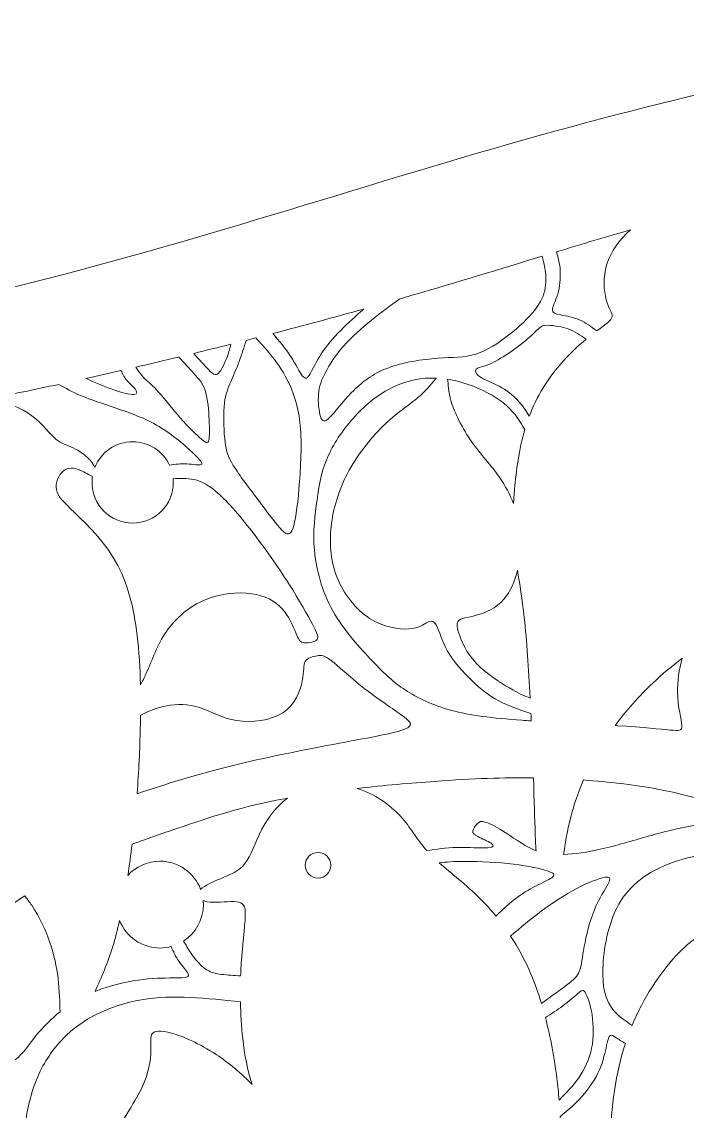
# Model space of a CAD drawing. Header units: millimetres. Extents: x -101 to 100, y -2 to 86.
# Drawn here: x -55.9 to -25.3, y 36.1 to 86.2 of the extents above; entities that cross this region are included whole.
import ezdxf

# ---------------------------------------------------------------- set-up
doc = ezdxf.new("R2010")
doc.units = ezdxf.units.MM
doc.header["$MEASUREMENT"] = 0
doc.layers.add('Layer 1', color=7, linetype='Continuous')

msp = doc.modelspace()

# ---------------------------------------------------------------- linework, layer by layer
at = {"layer": 'Layer 1', "lineweight": 9}
for points, knots in [([(-0.752, 86.205), (-3.659, 86.205), (-6.567, 86.205), (-11.62, 85.466), (-11.62, 85.466), (-16.674, 84.728), (-23.874, 83.251), (-31.419, 81.174), (-31.419, 81.174), (-38.965, 79.097), (-46.857, 76.421), (-54.61, 74.436), (-54.61, 74.436), (-62.364, 72.452), (-69.979, 71.159), (-76.671, 71.113), (-76.671, 71.113), (-83.363, 71.067), (-89.132, 72.267), (-93.101, 73.536), (-93.101, 73.536), (-97.07, 74.805), (-99.239, 76.144), (-101.408, 77.482), (-101.408, 77.482), (-101.408, 77.482), (-101.408, 12.824), (-101.408, 12.824), (-101.408, 12.824), (-101.408, 12.824), (-0.752, 12.824), (-0.752, 12.824), (-0.752, 12.824), (-0.752, 12.824), (99.904, 12.824), (99.904, 12.824), (99.904, 12.824), (99.904, 12.824), (99.904, 77.482), (99.904, 77.482), (99.904, 77.482), (97.735, 76.144), (95.566, 74.805), (91.597, 73.536), (91.597, 73.536), (87.628, 72.267), (81.859, 71.067), (75.167, 71.113), (75.167, 71.113), (68.475, 71.159), (60.86, 72.452), (53.106, 74.436), (53.106, 74.436), (45.353, 76.421), (37.461, 79.097), (29.915, 81.174), (29.915, 81.174), (22.37, 83.251), (15.17, 84.728), (10.116, 85.466), (10.116, 85.466), (5.063, 86.205), (2.155, 86.205), (-0.752, 86.205)], [0, 0, 0, 0, 0.058824, 0.058824, 0.058824, 0.058824, 0.117647, 0.117647, 0.117647, 0.117647, 0.176471, 0.176471, 0.176471, 0.176471, 0.235294, 0.235294, 0.235294, 0.235294, 0.294118, 0.294118, 0.294118, 0.294118, 0.352941, 0.352941, 0.352941, 0.352941, 0.411765, 0.411765, 0.411765, 0.411765, 0.470588, 0.470588, 0.470588, 0.470588, 0.529412, 0.529412, 0.529412, 0.529412, 0.588235, 0.588235, 0.588235, 0.588235, 0.647059, 0.647059, 0.647059, 0.647059, 0.705882, 0.705882, 0.705882, 0.705882, 0.764706, 0.764706, 0.764706, 0.764706, 0.823529, 0.823529, 0.823529, 0.823529, 0.882353, 0.882353, 0.882353, 0.882353, 1, 1, 1, 1]), ([(-27.929, 76.644), (-29.044, 76.323), (-30.176, 75.982), (-31.337, 75.629), (-31.337, 75.629), (-31.26, 75.362), (-31.183, 75.095), (-31.164, 74.757), (-31.164, 74.757), (-31.146, 74.419), (-31.186, 74.009), (-31.281, 73.681), (-31.281, 73.681), (-31.377, 73.352), (-31.527, 73.104), (-31.527, 72.96), (-31.527, 72.96), (-31.527, 72.815), (-31.377, 72.775), (-31.137, 72.729), (-31.137, 72.729), (-30.898, 72.683), (-30.569, 72.631), (-30.279, 72.507), (-30.279, 72.507), (-29.988, 72.384), (-29.736, 72.189), (-29.484, 71.994), (-29.484, 71.994), (-29.04, 72.329), (-28.809, 72.473), (-28.783, 72.646), (-28.783, 72.646), (-28.757, 72.819), (-28.936, 73.021), (-29.048, 73.431), (-29.048, 73.431), (-29.161, 73.84), (-29.207, 74.458), (-29.017, 75.063), (-29.017, 75.063), (-28.835, 75.643), (-28.436, 76.212), (-27.929, 76.644)], [0, 0, 0, 0, 0.083333, 0.083333, 0.083333, 0.083333, 0.166667, 0.166667, 0.166667, 0.166667, 0.25, 0.25, 0.25, 0.25, 0.333333, 0.333333, 0.333333, 0.333333, 0.416667, 0.416667, 0.416667, 0.416667, 0.5, 0.5, 0.5, 0.5, 0.583333, 0.583333, 0.583333, 0.583333, 0.666667, 0.666667, 0.666667, 0.666667, 0.75, 0.75, 0.75, 0.75, 0.833333, 0.833333, 0.833333, 0.833333, 1, 1, 1, 1]), ([(-31.992, 75.43), (-33.904, 74.847), (-35.899, 74.233), (-38.031, 73.617), (-38.031, 73.617), (-38.201, 73.567), (-38.373, 73.518), (-38.545, 73.469), (-38.545, 73.469), (-38.972, 73.16), (-39.4, 72.852), (-39.848, 72.491), (-39.848, 72.491), (-40.295, 72.129), (-40.763, 71.713), (-41.132, 71.292), (-41.132, 71.292), (-41.501, 70.871), (-41.772, 70.444), (-41.96, 70.09), (-41.96, 70.09), (-42.147, 69.735), (-42.251, 69.452), (-42.28, 69.091), (-42.28, 69.091), (-42.309, 68.731), (-42.263, 68.292), (-42.185, 68.056), (-42.185, 68.056), (-42.107, 67.82), (-41.997, 67.785), (-41.77, 68.01), (-41.77, 68.01), (-41.542, 68.235), (-41.195, 68.719), (-40.76, 69.166), (-40.76, 69.166), (-40.324, 69.613), (-39.799, 70.023), (-39.093, 70.291), (-39.093, 70.291), (-38.386, 70.56), (-37.497, 70.687), (-36.794, 70.739), (-36.794, 70.739), (-36.09, 70.79), (-35.571, 70.767), (-35.049, 70.929), (-35.049, 70.929), (-34.527, 71.09), (-34.002, 71.436), (-33.526, 71.811), (-33.526, 71.811), (-33.05, 72.186), (-32.623, 72.59), (-32.337, 72.954), (-32.337, 72.954), (-32.052, 73.317), (-31.907, 73.64), (-31.853, 73.969), (-31.853, 73.969), (-31.798, 74.298), (-31.832, 74.633), (-31.871, 74.877), (-31.871, 74.877), (-31.909, 75.121), (-31.95, 75.276), (-31.992, 75.43)], [0, 0, 0, 0, 0.055556, 0.055556, 0.055556, 0.055556, 0.111111, 0.111111, 0.111111, 0.111111, 0.166667, 0.166667, 0.166667, 0.166667, 0.222222, 0.222222, 0.222222, 0.222222, 0.277778, 0.277778, 0.277778, 0.277778, 0.333333, 0.333333, 0.333333, 0.333333, 0.388889, 0.388889, 0.388889, 0.388889, 0.444444, 0.444444, 0.444444, 0.444444, 0.5, 0.5, 0.5, 0.5, 0.555556, 0.555556, 0.555556, 0.555556, 0.611111, 0.611111, 0.611111, 0.611111, 0.666667, 0.666667, 0.666667, 0.666667, 0.722222, 0.722222, 0.722222, 0.722222, 0.777778, 0.777778, 0.777778, 0.777778, 0.833333, 0.833333, 0.833333, 0.833333, 0.888889, 0.888889, 0.888889, 0.888889, 1, 1, 1, 1]), ([(-40.194, 73.002), (-41.553, 72.624), (-42.955, 72.246), (-44.386, 71.875), (-44.386, 71.875), (-44.096, 71.539), (-43.805, 71.202), (-43.568, 70.837), (-43.568, 70.837), (-43.33, 70.473), (-43.145, 70.081), (-43.01, 69.916), (-43.01, 69.916), (-42.874, 69.752), (-42.788, 69.815), (-42.667, 70.023), (-42.667, 70.023), (-42.545, 70.231), (-42.39, 70.583), (-42.153, 70.943), (-42.153, 70.943), (-41.917, 71.304), (-41.599, 71.673), (-41.259, 72.017), (-41.259, 72.017), (-40.919, 72.362), (-40.557, 72.682), (-40.194, 73.002)], [0, 0, 0, 0, 0.125, 0.125, 0.125, 0.125, 0.25, 0.25, 0.25, 0.25, 0.375, 0.375, 0.375, 0.375, 0.5, 0.5, 0.5, 0.5, 0.625, 0.625, 0.625, 0.625, 0.75, 0.75, 0.75, 0.75, 1, 1, 1, 1]), ([(-29.967, 71.615), (-30.343, 71.305), (-30.779, 70.908), (-31.189, 70.428), (-31.189, 70.428), (-31.738, 69.784), (-32.242, 68.988), (-32.589, 68.084), (-32.589, 68.084), (-32.712, 68.284), (-32.835, 68.484), (-33.034, 68.712), (-33.034, 68.712), (-33.234, 68.939), (-33.511, 69.192), (-33.846, 69.386), (-33.846, 69.386), (-34.18, 69.579), (-34.573, 69.712), (-34.804, 69.853), (-34.804, 69.853), (-35.034, 69.994), (-35.103, 70.144), (-35.023, 70.234), (-35.023, 70.234), (-34.942, 70.323), (-34.711, 70.352), (-34.443, 70.459), (-34.443, 70.459), (-34.175, 70.565), (-33.869, 70.75), (-33.555, 70.961), (-33.555, 70.961), (-33.24, 71.171), (-32.917, 71.408), (-32.663, 71.63), (-32.663, 71.63), (-32.409, 71.852), (-32.225, 72.06), (-32.078, 72.163), (-32.078, 72.163), (-31.931, 72.267), (-31.821, 72.267), (-31.61, 72.25), (-31.61, 72.25), (-31.4, 72.233), (-31.088, 72.198), (-30.798, 72.089), (-30.798, 72.089), (-30.507, 71.98), (-30.237, 71.797), (-29.967, 71.615)], [0, 0, 0, 0, 0.071429, 0.071429, 0.071429, 0.071429, 0.142857, 0.142857, 0.142857, 0.142857, 0.214286, 0.214286, 0.214286, 0.214286, 0.285714, 0.285714, 0.285714, 0.285714, 0.357143, 0.357143, 0.357143, 0.357143, 0.428571, 0.428571, 0.428571, 0.428571, 0.5, 0.5, 0.5, 0.5, 0.571429, 0.571429, 0.571429, 0.571429, 0.642857, 0.642857, 0.642857, 0.642857, 0.714286, 0.714286, 0.714286, 0.714286, 0.785714, 0.785714, 0.785714, 0.785714, 0.857143, 0.857143, 0.857143, 0.857143, 1, 1, 1, 1]), ([(-45.166, 71.674), (-45.314, 71.636), (-45.462, 71.599), (-45.61, 71.561), (-45.61, 71.561), (-45.702, 71.248), (-45.794, 70.936), (-45.923, 70.595), (-45.923, 70.595), (-46.053, 70.254), (-46.22, 69.884), (-46.353, 69.567), (-46.353, 69.567), (-46.486, 69.25), (-46.584, 68.984), (-46.621, 68.506), (-46.621, 68.506), (-46.659, 68.027), (-46.636, 67.335), (-46.572, 66.856), (-46.572, 66.856), (-46.509, 66.377), (-46.405, 66.111), (-46.088, 65.636), (-46.088, 65.636), (-45.77, 65.16), (-45.239, 64.473), (-44.821, 63.919), (-44.821, 63.919), (-44.403, 63.366), (-44.097, 62.944), (-43.878, 62.763), (-43.878, 62.763), (-43.659, 62.581), (-43.526, 62.639), (-43.417, 63.04), (-43.417, 63.04), (-43.307, 63.44), (-43.22, 64.185), (-43.154, 65.067), (-43.154, 65.067), (-43.088, 65.95), (-43.041, 66.971), (-43.134, 67.793), (-43.134, 67.793), (-43.226, 68.615), (-43.457, 69.238), (-43.714, 69.74), (-43.714, 69.74), (-43.97, 70.242), (-44.253, 70.623), (-44.5, 70.925), (-44.5, 70.925), (-44.746, 71.227), (-44.956, 71.451), (-45.166, 71.674)], [0, 0, 0, 0, 0.066667, 0.066667, 0.066667, 0.066667, 0.133333, 0.133333, 0.133333, 0.133333, 0.2, 0.2, 0.2, 0.2, 0.266667, 0.266667, 0.266667, 0.266667, 0.333333, 0.333333, 0.333333, 0.333333, 0.4, 0.4, 0.4, 0.4, 0.466667, 0.466667, 0.466667, 0.466667, 0.533333, 0.533333, 0.533333, 0.533333, 0.6, 0.6, 0.6, 0.6, 0.666667, 0.666667, 0.666667, 0.666667, 0.733333, 0.733333, 0.733333, 0.733333, 0.8, 0.8, 0.8, 0.8, 0.866667, 0.866667, 0.866667, 0.866667, 1, 1, 1, 1]), ([(-48.017, 70.963), (-47.448, 71.101), (-46.881, 71.241), (-46.318, 71.382), (-46.318, 71.382), (-46.352, 71.216), (-46.387, 71.049), (-46.486, 70.79), (-46.486, 70.79), (-46.584, 70.531), (-46.745, 70.179), (-46.884, 70.049), (-46.884, 70.049), (-47.022, 69.919), (-47.138, 70.011), (-47.323, 70.201), (-47.323, 70.201), (-47.508, 70.39), (-47.762, 70.676), (-48.017, 70.963)], [0, 0, 0, 0, 0.166667, 0.166667, 0.166667, 0.166667, 0.333333, 0.333333, 0.333333, 0.333333, 0.5, 0.5, 0.5, 0.5, 0.666667, 0.666667, 0.666667, 0.666667, 1, 1, 1, 1]), ([(-50.685, 70.329), (-50.023, 70.482), (-49.363, 70.638), (-48.706, 70.796), (-48.706, 70.796), (-48.458, 70.525), (-48.21, 70.254), (-47.994, 70.017), (-47.994, 70.017), (-47.778, 69.781), (-47.593, 69.579), (-47.481, 69.218), (-47.481, 69.218), (-47.368, 68.858), (-47.328, 68.338), (-47.308, 67.909), (-47.308, 67.909), (-47.287, 67.479), (-47.287, 67.138), (-47.322, 66.974), (-47.322, 66.974), (-47.357, 66.81), (-47.426, 66.821), (-47.654, 67.014), (-47.654, 67.014), (-47.882, 67.208), (-48.268, 67.583), (-48.635, 67.998), (-48.635, 67.998), (-49.001, 68.413), (-49.347, 68.869), (-49.621, 69.172), (-49.621, 69.172), (-49.895, 69.475), (-50.097, 69.625), (-50.262, 69.792), (-50.262, 69.792), (-50.427, 69.96), (-50.556, 70.144), (-50.685, 70.329)], [0, 0, 0, 0, 0.090909, 0.090909, 0.090909, 0.090909, 0.181818, 0.181818, 0.181818, 0.181818, 0.272727, 0.272727, 0.272727, 0.272727, 0.363636, 0.363636, 0.363636, 0.363636, 0.454545, 0.454545, 0.454545, 0.454545, 0.545455, 0.545455, 0.545455, 0.545455, 0.636364, 0.636364, 0.636364, 0.636364, 0.727273, 0.727273, 0.727273, 0.727273, 0.818182, 0.818182, 0.818182, 0.818182, 1, 1, 1, 1]), ([(-51.363, 70.173), (-51.899, 70.051), (-52.435, 69.93), (-52.972, 69.812), (-52.972, 69.812), (-52.572, 69.632), (-52.171, 69.453), (-51.766, 69.311), (-51.766, 69.311), (-51.36, 69.169), (-50.951, 69.065), (-50.766, 69.077), (-50.766, 69.077), (-50.581, 69.088), (-50.622, 69.215), (-50.714, 69.331), (-50.714, 69.331), (-50.806, 69.446), (-50.951, 69.55), (-51.067, 69.688), (-51.067, 69.688), (-51.184, 69.827), (-51.273, 70), (-51.363, 70.173)], [0, 0, 0, 0, 0.142857, 0.142857, 0.142857, 0.142857, 0.285714, 0.285714, 0.285714, 0.285714, 0.428571, 0.428571, 0.428571, 0.428571, 0.571429, 0.571429, 0.571429, 0.571429, 0.714286, 0.714286, 0.714286, 0.714286, 1, 1, 1, 1]), ([(-36.867, 69.828), (-36.946, 69.831), (-37.025, 69.832), (-37.105, 69.83), (-37.105, 69.83), (-37.78, 69.815), (-38.466, 69.631), (-39.095, 69.288), (-39.095, 69.288), (-39.724, 68.944), (-40.295, 68.442), (-40.783, 67.871), (-40.783, 67.871), (-41.27, 67.3), (-41.674, 66.66), (-41.919, 66.057), (-41.919, 66.057), (-42.164, 65.454), (-42.251, 64.889), (-42.346, 64.225), (-42.346, 64.225), (-42.441, 63.562), (-42.545, 62.8), (-42.467, 61.921), (-42.467, 61.921), (-42.389, 61.041), (-42.13, 60.043), (-41.622, 59.134), (-41.622, 59.134), (-41.114, 58.225), (-40.358, 57.406), (-39.79, 56.812), (-39.79, 56.812), (-39.222, 56.218), (-38.841, 55.849), (-38.293, 55.491), (-38.293, 55.491), (-37.745, 55.133), (-37.03, 54.787), (-36.17, 54.554), (-36.17, 54.554), (-35.311, 54.32), (-34.307, 54.199), (-32.925, 54.101), (-32.925, 54.101), (-32.786, 54.091), (-32.642, 54.081), (-32.495, 54.072), (-32.495, 54.072), (-32.5, 54.184), (-32.505, 54.297), (-32.51, 54.408), (-32.51, 54.408), (-33.022, 54.581), (-33.535, 54.753), (-33.984, 54.989), (-33.984, 54.989), (-34.433, 55.225), (-34.82, 55.525), (-35.229, 55.921), (-35.229, 55.921), (-35.639, 56.316), (-36.072, 56.806), (-36.343, 57.282), (-36.343, 57.282), (-36.614, 57.758), (-36.724, 58.22), (-36.848, 58.45), (-36.848, 58.45), (-36.972, 58.681), (-37.11, 58.681), (-37.283, 58.595), (-37.283, 58.595), (-37.456, 58.508), (-37.664, 58.335), (-38.123, 58.3), (-38.123, 58.3), (-38.581, 58.266), (-39.291, 58.37), (-39.928, 58.782), (-39.928, 58.782), (-40.566, 59.195), (-41.131, 59.916), (-41.437, 60.697), (-41.437, 60.697), (-41.743, 61.479), (-41.789, 62.321), (-41.679, 63.152), (-41.679, 63.152), (-41.57, 63.983), (-41.304, 64.802), (-40.863, 65.598), (-40.863, 65.598), (-40.422, 66.394), (-39.804, 67.167), (-39.204, 67.73), (-39.204, 67.73), (-38.604, 68.292), (-38.022, 68.644), (-37.592, 69.033), (-37.592, 69.033), (-37.277, 69.319), (-37.044, 69.624), (-36.867, 69.828)], [0, 0, 0, 0, 0.037037, 0.037037, 0.037037, 0.037037, 0.074074, 0.074074, 0.074074, 0.074074, 0.111111, 0.111111, 0.111111, 0.111111, 0.148148, 0.148148, 0.148148, 0.148148, 0.185185, 0.185185, 0.185185, 0.185185, 0.222222, 0.222222, 0.222222, 0.222222, 0.259259, 0.259259, 0.259259, 0.259259, 0.296296, 0.296296, 0.296296, 0.296296, 0.333333, 0.333333, 0.333333, 0.333333, 0.37037, 0.37037, 0.37037, 0.37037, 0.407407, 0.407407, 0.407407, 0.407407, 0.444444, 0.444444, 0.444444, 0.444444, 0.481481, 0.481481, 0.481481, 0.481481, 0.518519, 0.518519, 0.518519, 0.518519, 0.555556, 0.555556, 0.555556, 0.555556, 0.592593, 0.592593, 0.592593, 0.592593, 0.62963, 0.62963, 0.62963, 0.62963, 0.666667, 0.666667, 0.666667, 0.666667, 0.703704, 0.703704, 0.703704, 0.703704, 0.740741, 0.740741, 0.740741, 0.740741, 0.777778, 0.777778, 0.777778, 0.777778, 0.814815, 0.814815, 0.814815, 0.814815, 0.851852, 0.851852, 0.851852, 0.851852, 0.888889, 0.888889, 0.888889, 0.888889, 0.925926, 0.925926, 0.925926, 0.925926, 1, 1, 1, 1]), ([(-36.342, 69.777), (-36.311, 69.553), (-36.327, 69.228), (-36.176, 68.739), (-36.176, 68.739), (-36.014, 68.217), (-35.662, 67.508), (-35.244, 66.911), (-35.244, 66.911), (-34.826, 66.313), (-34.341, 65.829), (-33.94, 65.24), (-33.94, 65.24), (-33.693, 64.878), (-33.478, 64.477), (-33.315, 64.065), (-33.315, 64.065), (-33.301, 64.275), (-33.284, 64.491), (-33.263, 64.72), (-33.263, 64.72), (-33.186, 65.553), (-33.064, 66.545), (-32.796, 67.467), (-32.796, 67.467), (-33.011, 67.832), (-33.227, 68.198), (-33.611, 68.542), (-33.611, 68.542), (-33.995, 68.886), (-34.549, 69.21), (-35.158, 69.449), (-35.158, 69.449), (-35.535, 69.597), (-35.933, 69.714), (-36.342, 69.777)], [0, 0, 0, 0, 0.1, 0.1, 0.1, 0.1, 0.2, 0.2, 0.2, 0.2, 0.3, 0.3, 0.3, 0.3, 0.4, 0.4, 0.4, 0.4, 0.5, 0.5, 0.5, 0.5, 0.6, 0.6, 0.6, 0.6, 0.7, 0.7, 0.7, 0.7, 0.8, 0.8, 0.8, 0.8, 1, 1, 1, 1]), ([(-52.563, 65.723), (-52.288, 66.414), (-51.614, 66.903), (-50.825, 66.903), (-50.825, 66.903), (-50.078, 66.903), (-49.434, 66.465), (-49.134, 65.832), (-49.134, 65.832), (-48.871, 65.866), (-48.607, 65.899), (-48.331, 65.884), (-48.331, 65.884), (-48.055, 65.869), (-47.766, 65.806), (-47.677, 65.849), (-47.677, 65.849), (-47.587, 65.892), (-47.697, 66.042), (-48.043, 66.374), (-48.043, 66.374), (-48.389, 66.706), (-48.972, 67.219), (-49.612, 67.6), (-49.612, 67.6), (-50.253, 67.981), (-50.951, 68.229), (-51.577, 68.442), (-51.577, 68.442), (-52.203, 68.656), (-52.757, 68.835), (-53.186, 69.012), (-53.186, 69.012), (-53.615, 69.189), (-53.92, 69.364), (-54.225, 69.539), (-54.225, 69.539), (-54.6, 69.459), (-54.975, 69.38), (-55.349, 69.301), (-55.349, 69.301), (-56.018, 69.162), (-56.685, 69.026), (-57.35, 68.894), (-57.35, 68.894), (-56.728, 68.768), (-56.131, 68.532), (-55.683, 68.247), (-55.683, 68.247), (-55.066, 67.855), (-54.731, 67.371), (-54.454, 67.105), (-54.454, 67.105), (-54.178, 66.84), (-53.958, 66.794), (-53.675, 66.672), (-53.675, 66.672), (-53.393, 66.551), (-53.047, 66.355), (-52.787, 66.049), (-52.787, 66.049), (-52.7, 65.948), (-52.623, 65.833), (-52.563, 65.723)], [0, 0, 0, 0, 0.058824, 0.058824, 0.058824, 0.058824, 0.117647, 0.117647, 0.117647, 0.117647, 0.176471, 0.176471, 0.176471, 0.176471, 0.235294, 0.235294, 0.235294, 0.235294, 0.294118, 0.294118, 0.294118, 0.294118, 0.352941, 0.352941, 0.352941, 0.352941, 0.411765, 0.411765, 0.411765, 0.411765, 0.470588, 0.470588, 0.470588, 0.470588, 0.529412, 0.529412, 0.529412, 0.529412, 0.588235, 0.588235, 0.588235, 0.588235, 0.647059, 0.647059, 0.647059, 0.647059, 0.705882, 0.705882, 0.705882, 0.705882, 0.764706, 0.764706, 0.764706, 0.764706, 0.823529, 0.823529, 0.823529, 0.823529, 0.882353, 0.882353, 0.882353, 0.882353, 1, 1, 1, 1]), ([(-50.468, 55.723), (-50.486, 56.514), (-50.532, 57.274), (-50.618, 57.99), (-50.618, 57.99), (-50.774, 59.282), (-51.062, 60.436), (-51.61, 61.4), (-51.61, 61.4), (-52.158, 62.363), (-52.966, 63.136), (-53.497, 63.644), (-53.497, 63.644), (-54.027, 64.151), (-54.281, 64.394), (-54.333, 64.7), (-54.333, 64.7), (-54.385, 65.005), (-54.235, 65.375), (-54.022, 65.553), (-54.022, 65.553), (-53.808, 65.732), (-53.531, 65.721), (-53.214, 65.582), (-53.214, 65.582), (-53.027, 65.501), (-52.827, 65.376), (-52.675, 65.302), (-52.675, 65.302), (-52.687, 65.214), (-52.694, 65.125), (-52.694, 65.034), (-52.694, 65.034), (-52.694, 64.002), (-51.857, 63.165), (-50.825, 63.165), (-50.825, 63.165), (-49.793, 63.165), (-48.956, 64.002), (-48.956, 65.034), (-48.956, 65.034), (-48.956, 65.09), (-48.958, 65.146), (-48.963, 65.201), (-48.963, 65.201), (-48.653, 65.22), (-48.342, 65.239), (-48.005, 65.162), (-48.005, 65.162), (-47.668, 65.085), (-47.305, 64.912), (-46.817, 64.462), (-46.817, 64.462), (-46.33, 64.012), (-45.718, 63.285), (-45.118, 62.489), (-45.118, 62.489), (-44.518, 61.693), (-43.93, 60.827), (-43.468, 60.089), (-43.468, 60.089), (-43.007, 59.35), (-42.672, 58.739), (-42.485, 58.367), (-42.485, 58.367), (-42.297, 57.995), (-42.257, 57.862), (-42.387, 57.772), (-42.387, 57.772), (-42.517, 57.683), (-42.816, 57.637), (-42.987, 57.672), (-42.987, 57.672), (-43.157, 57.706), (-43.197, 57.822), (-43.318, 58.116), (-43.318, 58.116), (-43.439, 58.41), (-43.641, 58.883), (-43.967, 59.238), (-43.967, 59.238), (-44.293, 59.593), (-44.743, 59.829), (-45.363, 59.916), (-45.363, 59.916), (-45.984, 60.002), (-46.774, 59.939), (-47.489, 59.639), (-47.489, 59.639), (-48.205, 59.339), (-48.845, 58.802), (-49.275, 58.182), (-49.275, 58.182), (-49.705, 57.562), (-49.924, 56.858), (-50.204, 56.25), (-50.204, 56.25), (-50.288, 56.065), (-50.379, 55.889), (-50.468, 55.723)], [0, 0, 0, 0, 0.038462, 0.038462, 0.038462, 0.038462, 0.076923, 0.076923, 0.076923, 0.076923, 0.115385, 0.115385, 0.115385, 0.115385, 0.153846, 0.153846, 0.153846, 0.153846, 0.192308, 0.192308, 0.192308, 0.192308, 0.230769, 0.230769, 0.230769, 0.230769, 0.269231, 0.269231, 0.269231, 0.269231, 0.307692, 0.307692, 0.307692, 0.307692, 0.346154, 0.346154, 0.346154, 0.346154, 0.384615, 0.384615, 0.384615, 0.384615, 0.423077, 0.423077, 0.423077, 0.423077, 0.461538, 0.461538, 0.461538, 0.461538, 0.5, 0.5, 0.5, 0.5, 0.538462, 0.538462, 0.538462, 0.538462, 0.576923, 0.576923, 0.576923, 0.576923, 0.615385, 0.615385, 0.615385, 0.615385, 0.653846, 0.653846, 0.653846, 0.653846, 0.692308, 0.692308, 0.692308, 0.692308, 0.730769, 0.730769, 0.730769, 0.730769, 0.769231, 0.769231, 0.769231, 0.769231, 0.807692, 0.807692, 0.807692, 0.807692, 0.846154, 0.846154, 0.846154, 0.846154, 0.884615, 0.884615, 0.884615, 0.884615, 0.923077, 0.923077, 0.923077, 0.923077, 1, 1, 1, 1]), ([(-33.128, 61.004), (-33.031, 60.38), (-32.916, 59.668), (-32.821, 58.818), (-32.821, 58.818), (-32.702, 57.754), (-32.614, 56.473), (-32.545, 55.115), (-32.545, 55.115), (-32.803, 55.219), (-33.062, 55.323), (-33.502, 55.583), (-33.502, 55.583), (-33.943, 55.843), (-34.566, 56.258), (-34.979, 56.671), (-34.979, 56.671), (-35.391, 57.083), (-35.593, 57.493), (-35.737, 57.847), (-35.737, 57.847), (-35.881, 58.202), (-35.968, 58.502), (-35.855, 58.655), (-35.855, 58.655), (-35.743, 58.808), (-35.431, 58.814), (-35.025, 58.923), (-35.025, 58.923), (-34.618, 59.033), (-34.116, 59.247), (-33.755, 59.662), (-33.755, 59.662), (-33.457, 60.006), (-33.255, 60.488), (-33.128, 61.004)], [0, 0, 0, 0, 0.1, 0.1, 0.1, 0.1, 0.2, 0.2, 0.2, 0.2, 0.3, 0.3, 0.3, 0.3, 0.4, 0.4, 0.4, 0.4, 0.5, 0.5, 0.5, 0.5, 0.6, 0.6, 0.6, 0.6, 0.7, 0.7, 0.7, 0.7, 0.8, 0.8, 0.8, 0.8, 1, 1, 1, 1]), ([(-50.621, 50.725), (-50.545, 51.741), (-50.496, 52.768), (-50.474, 53.762), (-50.474, 53.762), (-50.469, 53.954), (-50.466, 54.146), (-50.463, 54.336), (-50.463, 54.336), (-50.438, 54.348), (-50.412, 54.36), (-50.385, 54.372), (-50.385, 54.372), (-50.091, 54.511), (-49.719, 54.684), (-49.262, 54.767), (-49.262, 54.767), (-48.805, 54.851), (-48.263, 54.845), (-47.744, 54.68), (-47.744, 54.68), (-47.225, 54.516), (-46.728, 54.193), (-46.042, 54.083), (-46.042, 54.083), (-45.355, 53.974), (-44.478, 54.078), (-43.919, 54.447), (-43.919, 54.447), (-43.359, 54.816), (-43.117, 55.45), (-43.025, 55.906), (-43.025, 55.906), (-42.933, 56.362), (-42.99, 56.639), (-42.892, 56.806), (-42.892, 56.806), (-42.794, 56.974), (-42.54, 57.031), (-42.344, 57.06), (-42.344, 57.06), (-42.148, 57.089), (-42.009, 57.089), (-41.692, 56.847), (-41.692, 56.847), (-41.375, 56.604), (-40.879, 56.12), (-40.273, 55.641), (-40.273, 55.641), (-39.667, 55.162), (-38.952, 54.689), (-38.502, 54.366), (-38.502, 54.366), (-38.052, 54.043), (-37.867, 53.87), (-38.306, 53.691), (-38.306, 53.691), (-38.744, 53.512), (-39.806, 53.328), (-41.311, 53.045), (-41.311, 53.045), (-42.817, 52.762), (-44.767, 52.381), (-46.393, 51.978), (-46.393, 51.978), (-48.018, 51.575), (-49.32, 51.15), (-50.621, 50.725)], [0, 0, 0, 0, 0.055556, 0.055556, 0.055556, 0.055556, 0.111111, 0.111111, 0.111111, 0.111111, 0.166667, 0.166667, 0.166667, 0.166667, 0.222222, 0.222222, 0.222222, 0.222222, 0.277778, 0.277778, 0.277778, 0.277778, 0.333333, 0.333333, 0.333333, 0.333333, 0.388889, 0.388889, 0.388889, 0.388889, 0.444444, 0.444444, 0.444444, 0.444444, 0.5, 0.5, 0.5, 0.5, 0.555556, 0.555556, 0.555556, 0.555556, 0.611111, 0.611111, 0.611111, 0.611111, 0.666667, 0.666667, 0.666667, 0.666667, 0.722222, 0.722222, 0.722222, 0.722222, 0.777778, 0.777778, 0.777778, 0.777778, 0.833333, 0.833333, 0.833333, 0.833333, 0.888889, 0.888889, 0.888889, 0.888889, 1, 1, 1, 1]), ([(-28.643, 53.856), (-28.142, 54.532), (-27.555, 55.201), (-26.905, 55.812), (-26.905, 55.812), (-26.473, 56.218), (-26.014, 56.598), (-25.552, 56.957), (-25.552, 56.957), (-25.714, 56.443), (-25.776, 55.872), (-25.769, 55.39), (-25.769, 55.39), (-25.757, 54.66), (-25.584, 54.135), (-25.567, 53.873), (-25.567, 53.873), (-25.549, 53.61), (-25.688, 53.61), (-26.124, 53.651), (-26.124, 53.651), (-26.559, 53.691), (-27.292, 53.772), (-28.538, 53.85), (-28.538, 53.85), (-28.573, 53.852), (-28.608, 53.854), (-28.643, 53.856)], [0, 0, 0, 0, 0.125, 0.125, 0.125, 0.125, 0.25, 0.25, 0.25, 0.25, 0.375, 0.375, 0.375, 0.375, 0.5, 0.5, 0.5, 0.5, 0.625, 0.625, 0.625, 0.625, 0.75, 0.75, 0.75, 0.75, 1, 1, 1, 1]), ([(-40.495, 50.966), (-39.696, 50.719), (-39, 50.216), (-38.515, 49.689), (-38.515, 49.689), (-38.044, 49.177), (-37.772, 48.641), (-37.305, 48.107), (-37.305, 48.107), (-36.866, 48.173), (-36.428, 48.24), (-35.909, 48.251), (-35.909, 48.251), (-35.39, 48.261), (-34.79, 48.215), (-34.493, 48.235), (-34.493, 48.235), (-34.196, 48.255), (-34.202, 48.342), (-34.346, 48.443), (-34.346, 48.443), (-34.49, 48.544), (-34.773, 48.659), (-34.952, 48.751), (-34.952, 48.751), (-35.131, 48.844), (-35.206, 48.913), (-35.188, 49.017), (-35.188, 49.017), (-35.171, 49.12), (-35.061, 49.259), (-34.969, 49.348), (-34.969, 49.348), (-34.877, 49.438), (-34.802, 49.478), (-34.617, 49.423), (-34.617, 49.423), (-34.432, 49.369), (-34.138, 49.218), (-33.815, 49.017), (-33.815, 49.017), (-33.492, 48.815), (-33.14, 48.561), (-32.771, 48.347), (-32.771, 48.347), (-32.614, 48.257), (-32.454, 48.173), (-32.277, 48.105), (-32.277, 48.105), (-32.29, 48.293), (-32.301, 48.55), (-32.314, 48.904), (-32.314, 48.904), (-32.335, 49.519), (-32.362, 50.429), (-32.396, 51.45), (-32.396, 51.45), (-33.773, 51.47), (-35.153, 51.421), (-36.93, 51.292), (-36.93, 51.292), (-38.024, 51.213), (-39.267, 51.104), (-40.495, 50.966)], [0, 0, 0, 0, 0.058824, 0.058824, 0.058824, 0.058824, 0.117647, 0.117647, 0.117647, 0.117647, 0.176471, 0.176471, 0.176471, 0.176471, 0.235294, 0.235294, 0.235294, 0.235294, 0.294118, 0.294118, 0.294118, 0.294118, 0.352941, 0.352941, 0.352941, 0.352941, 0.411765, 0.411765, 0.411765, 0.411765, 0.470588, 0.470588, 0.470588, 0.470588, 0.529412, 0.529412, 0.529412, 0.529412, 0.588235, 0.588235, 0.588235, 0.588235, 0.647059, 0.647059, 0.647059, 0.647059, 0.705882, 0.705882, 0.705882, 0.705882, 0.764706, 0.764706, 0.764706, 0.764706, 0.823529, 0.823529, 0.823529, 0.823529, 0.882353, 0.882353, 0.882353, 0.882353, 1, 1, 1, 1]), ([(-31.012, 47.928), (-30.501, 47.95), (-29.904, 48.044), (-29.327, 48.171), (-29.327, 48.171), (-28.583, 48.336), (-27.873, 48.555), (-27.115, 48.768), (-27.115, 48.768), (-26.356, 48.982), (-25.548, 49.19), (-24.729, 49.311), (-24.729, 49.311), (-23.91, 49.432), (-23.079, 49.467), (-22.704, 49.53), (-22.704, 49.53), (-22.329, 49.593), (-22.41, 49.686), (-23.114, 49.948), (-23.114, 49.948), (-23.818, 50.211), (-25.145, 50.644), (-26.682, 50.935), (-26.682, 50.935), (-27.753, 51.138), (-28.926, 51.272), (-30.097, 51.354), (-30.097, 51.354), (-30.36, 50.743), (-30.54, 50.181), (-30.667, 49.703), (-30.667, 49.703), (-30.874, 48.919), (-30.938, 48.359), (-30.995, 48.021), (-30.995, 48.021), (-31.001, 47.988), (-31.007, 47.957), (-31.012, 47.928)], [0, 0, 0, 0, 0.090909, 0.090909, 0.090909, 0.090909, 0.181818, 0.181818, 0.181818, 0.181818, 0.272727, 0.272727, 0.272727, 0.272727, 0.363636, 0.363636, 0.363636, 0.363636, 0.454545, 0.454545, 0.454545, 0.454545, 0.545455, 0.545455, 0.545455, 0.545455, 0.636364, 0.636364, 0.636364, 0.636364, 0.727273, 0.727273, 0.727273, 0.727273, 0.818182, 0.818182, 0.818182, 0.818182, 1, 1, 1, 1]), ([(-43.709, 50.514), (-44.239, 50.129), (-44.617, 49.6), (-44.884, 49.095), (-44.884, 49.095), (-45.212, 48.472), (-45.374, 47.883), (-45.662, 47.514), (-45.662, 47.514), (-45.951, 47.145), (-46.366, 46.995), (-46.793, 46.816), (-46.793, 46.816), (-47.149, 46.667), (-47.513, 46.498), (-47.701, 46.328), (-47.701, 46.328), (-47.985, 47.084), (-48.714, 47.622), (-49.57, 47.622), (-49.57, 47.622), (-50.156, 47.622), (-50.683, 47.369), (-51.048, 46.967), (-51.048, 46.967), (-50.977, 47.423), (-50.91, 47.906), (-50.849, 48.403), (-50.849, 48.403), (-50.158, 48.657), (-49.465, 48.896), (-48.8, 49.123), (-48.8, 49.123), (-47.222, 49.663), (-45.803, 50.136), (-43.758, 50.505), (-43.758, 50.505), (-43.742, 50.508), (-43.725, 50.511), (-43.709, 50.514)], [0, 0, 0, 0, 0.090909, 0.090909, 0.090909, 0.090909, 0.181818, 0.181818, 0.181818, 0.181818, 0.272727, 0.272727, 0.272727, 0.272727, 0.363636, 0.363636, 0.363636, 0.363636, 0.454545, 0.454545, 0.454545, 0.454545, 0.545455, 0.545455, 0.545455, 0.545455, 0.636364, 0.636364, 0.636364, 0.636364, 0.727273, 0.727273, 0.727273, 0.727273, 0.818182, 0.818182, 0.818182, 0.818182, 1, 1, 1, 1]), ([(-20.924, 48.166), (-21.776, 47.913), (-22.419, 47.379), (-22.806, 46.862), (-22.806, 46.862), (-23.198, 46.337), (-23.325, 45.829), (-23.394, 45.466), (-23.394, 45.466), (-23.464, 45.103), (-23.475, 44.883), (-23.763, 44.705), (-23.763, 44.705), (-24.052, 44.526), (-24.617, 44.387), (-25.31, 43.793), (-25.31, 43.793), (-26.002, 43.199), (-26.821, 42.149), (-27.433, 40.989), (-27.433, 40.989), (-27.589, 40.693), (-27.731, 40.39), (-27.861, 40.077), (-27.861, 40.077), (-28.226, 40.32), (-28.59, 40.562), (-28.842, 40.943), (-28.842, 40.943), (-29.094, 41.324), (-29.232, 41.843), (-29.203, 42.697), (-29.203, 42.697), (-29.174, 43.551), (-28.978, 44.739), (-28.471, 45.639), (-28.471, 45.639), (-27.963, 46.539), (-27.144, 47.15), (-25.996, 47.56), (-25.996, 47.56), (-24.848, 47.97), (-23.371, 48.177), (-21.796, 48.183), (-21.796, 48.183), (-21.508, 48.184), (-21.216, 48.178), (-20.924, 48.166)], [0, 0, 0, 0, 0.076923, 0.076923, 0.076923, 0.076923, 0.153846, 0.153846, 0.153846, 0.153846, 0.230769, 0.230769, 0.230769, 0.230769, 0.307692, 0.307692, 0.307692, 0.307692, 0.384615, 0.384615, 0.384615, 0.384615, 0.461538, 0.461538, 0.461538, 0.461538, 0.538462, 0.538462, 0.538462, 0.538462, 0.615385, 0.615385, 0.615385, 0.615385, 0.692308, 0.692308, 0.692308, 0.692308, 0.769231, 0.769231, 0.769231, 0.769231, 0.846154, 0.846154, 0.846154, 0.846154, 1, 1, 1, 1]), ([(-42.302, 48.024), (-42.627, 48.024), (-42.89, 47.761), (-42.89, 47.436), (-42.89, 47.436), (-42.89, 47.111), (-42.627, 46.847), (-42.302, 46.847), (-42.302, 46.847), (-41.977, 46.847), (-41.713, 47.111), (-41.713, 47.436), (-41.713, 47.436), (-41.713, 47.761), (-41.977, 48.024), (-42.302, 48.024)], [0, 0, 0, 0, 0.2, 0.2, 0.2, 0.2, 0.4, 0.4, 0.4, 0.4, 0.6, 0.6, 0.6, 0.6, 1, 1, 1, 1]), ([(-34.122, 45.098), (-34.351, 45.379), (-34.586, 45.638), (-34.823, 45.876), (-34.823, 45.876), (-35.5, 46.558), (-36.189, 47.068), (-36.733, 47.545), (-36.733, 47.545), (-36.405, 47.58), (-36.076, 47.614), (-35.479, 47.612), (-35.479, 47.612), (-34.883, 47.609), (-34.017, 47.568), (-33.31, 47.485), (-33.31, 47.485), (-32.604, 47.401), (-32.056, 47.274), (-31.753, 47.173), (-31.753, 47.173), (-31.45, 47.072), (-31.392, 46.997), (-31.502, 46.899), (-31.502, 46.899), (-31.611, 46.801), (-31.888, 46.68), (-32.188, 46.53), (-32.188, 46.53), (-32.488, 46.38), (-32.811, 46.201), (-33.137, 45.958), (-33.137, 45.958), (-33.463, 45.715), (-33.793, 45.406), (-34.122, 45.098)], [0, 0, 0, 0, 0.1, 0.1, 0.1, 0.1, 0.2, 0.2, 0.2, 0.2, 0.3, 0.3, 0.3, 0.3, 0.4, 0.4, 0.4, 0.4, 0.5, 0.5, 0.5, 0.5, 0.6, 0.6, 0.6, 0.6, 0.7, 0.7, 0.7, 0.7, 0.8, 0.8, 0.8, 0.8, 1, 1, 1, 1]), ([(-32.028, 41.086), (-32.169, 41.551), (-32.329, 42.001), (-32.509, 42.426), (-32.509, 42.426), (-32.782, 43.069), (-33.1, 43.652), (-33.446, 44.177), (-33.446, 44.177), (-32.99, 44.567), (-32.535, 44.958), (-32.021, 45.337), (-32.021, 45.337), (-31.508, 45.717), (-30.937, 46.086), (-30.403, 46.366), (-30.403, 46.366), (-29.87, 46.646), (-29.373, 46.836), (-29.114, 46.882), (-29.114, 46.882), (-28.854, 46.928), (-28.831, 46.83), (-28.961, 46.579), (-28.961, 46.579), (-29.091, 46.328), (-29.374, 45.925), (-29.593, 45.391), (-29.593, 45.391), (-29.812, 44.857), (-29.968, 44.194), (-30.06, 43.695), (-30.06, 43.695), (-30.152, 43.196), (-30.181, 42.861), (-30.256, 42.628), (-30.256, 42.628), (-30.331, 42.394), (-30.452, 42.261), (-30.755, 42.021), (-30.755, 42.021), (-31.058, 41.781), (-31.543, 41.434), (-32.028, 41.086)], [0, 0, 0, 0, 0.083333, 0.083333, 0.083333, 0.083333, 0.166667, 0.166667, 0.166667, 0.166667, 0.25, 0.25, 0.25, 0.25, 0.333333, 0.333333, 0.333333, 0.333333, 0.416667, 0.416667, 0.416667, 0.416667, 0.5, 0.5, 0.5, 0.5, 0.583333, 0.583333, 0.583333, 0.583333, 0.666667, 0.666667, 0.666667, 0.666667, 0.75, 0.75, 0.75, 0.75, 0.833333, 0.833333, 0.833333, 0.833333, 1, 1, 1, 1]), ([(-55.789, 46.036), (-56.438, 45.61), (-57.071, 45.137), (-57.722, 44.598), (-57.722, 44.598), (-59.011, 43.53), (-60.375, 42.201), (-61.296, 41.222), (-61.296, 41.222), (-61.071, 41.307), (-60.827, 41.353), (-60.572, 41.353), (-60.572, 41.353), (-59.437, 41.353), (-58.517, 40.433), (-58.517, 39.298), (-58.517, 39.298), (-58.517, 38.917), (-58.62, 38.561), (-58.801, 38.255), (-58.801, 38.255), (-58.632, 38.173), (-58.463, 38.091), (-58.202, 38.044), (-58.202, 38.044), (-57.942, 37.998), (-57.59, 37.986), (-57.209, 38.067), (-57.209, 38.067), (-56.829, 38.148), (-56.419, 38.321), (-56.096, 38.606), (-56.096, 38.606), (-55.773, 38.892), (-55.536, 39.29), (-55.15, 39.743), (-55.15, 39.743), (-54.883, 40.055), (-54.546, 40.394), (-54.167, 40.699), (-54.167, 40.699), (-54.181, 41.112), (-54.184, 41.649), (-54.258, 42.247), (-54.258, 42.247), (-54.385, 43.268), (-54.72, 44.468), (-55.47, 45.593), (-55.47, 45.593), (-55.569, 45.742), (-55.676, 45.89), (-55.789, 46.036)], [0, 0, 0, 0, 0.071429, 0.071429, 0.071429, 0.071429, 0.142857, 0.142857, 0.142857, 0.142857, 0.214286, 0.214286, 0.214286, 0.214286, 0.285714, 0.285714, 0.285714, 0.285714, 0.357143, 0.357143, 0.357143, 0.357143, 0.428571, 0.428571, 0.428571, 0.428571, 0.5, 0.5, 0.5, 0.5, 0.571429, 0.571429, 0.571429, 0.571429, 0.642857, 0.642857, 0.642857, 0.642857, 0.714286, 0.714286, 0.714286, 0.714286, 0.785714, 0.785714, 0.785714, 0.785714, 0.857143, 0.857143, 0.857143, 0.857143, 1, 1, 1, 1]), ([(-45.86, 42.352), (-46.168, 42.37), (-46.477, 42.388), (-46.734, 42.42), (-46.734, 42.42), (-46.992, 42.451), (-47.2, 42.498), (-47.408, 42.625), (-47.408, 42.625), (-47.615, 42.751), (-47.823, 42.959), (-48.003, 43.194), (-48.003, 43.194), (-48.182, 43.428), (-48.333, 43.69), (-48.484, 43.952), (-48.484, 43.952), (-47.936, 44.307), (-47.574, 44.925), (-47.574, 45.626), (-47.574, 45.626), (-47.574, 45.689), (-47.577, 45.752), (-47.583, 45.813), (-47.583, 45.813), (-47.528, 45.791), (-47.466, 45.774), (-47.396, 45.761), (-47.396, 45.761), (-47.045, 45.698), (-46.515, 45.769), (-46.17, 45.765), (-46.17, 45.765), (-45.824, 45.76), (-45.662, 45.679), (-45.645, 45.264), (-45.645, 45.264), (-45.628, 44.849), (-45.755, 44.099), (-45.824, 43.06), (-45.824, 43.06), (-45.839, 42.837), (-45.851, 42.599), (-45.86, 42.352)], [0, 0, 0, 0, 0.083333, 0.083333, 0.083333, 0.083333, 0.166667, 0.166667, 0.166667, 0.166667, 0.25, 0.25, 0.25, 0.25, 0.333333, 0.333333, 0.333333, 0.333333, 0.416667, 0.416667, 0.416667, 0.416667, 0.5, 0.5, 0.5, 0.5, 0.583333, 0.583333, 0.583333, 0.583333, 0.666667, 0.666667, 0.666667, 0.666667, 0.75, 0.75, 0.75, 0.75, 0.833333, 0.833333, 0.833333, 0.833333, 1, 1, 1, 1]), ([(-52.555, 41.637), (-52.4, 41.967), (-52.252, 42.309), (-52.123, 42.63), (-52.123, 42.63), (-51.827, 43.364), (-51.627, 43.991), (-51.427, 44.896), (-51.427, 44.896), (-51.136, 44.155), (-50.414, 43.631), (-49.57, 43.631), (-49.57, 43.631), (-49.393, 43.631), (-49.222, 43.654), (-49.059, 43.696), (-49.059, 43.696), (-48.953, 43.462), (-48.847, 43.228), (-48.693, 43.007), (-48.693, 43.007), (-48.539, 42.786), (-48.337, 42.578), (-48.273, 42.451), (-48.273, 42.451), (-48.21, 42.325), (-48.285, 42.278), (-48.57, 42.264), (-48.57, 42.264), (-48.856, 42.249), (-49.352, 42.267), (-49.914, 42.227), (-49.914, 42.227), (-50.477, 42.186), (-51.106, 42.088), (-51.746, 41.909), (-51.746, 41.909), (-52.015, 41.834), (-52.287, 41.744), (-52.555, 41.637)], [0, 0, 0, 0, 0.090909, 0.090909, 0.090909, 0.090909, 0.181818, 0.181818, 0.181818, 0.181818, 0.272727, 0.272727, 0.272727, 0.272727, 0.363636, 0.363636, 0.363636, 0.363636, 0.454545, 0.454545, 0.454545, 0.454545, 0.545455, 0.545455, 0.545455, 0.545455, 0.636364, 0.636364, 0.636364, 0.636364, 0.727273, 0.727273, 0.727273, 0.727273, 0.818182, 0.818182, 0.818182, 0.818182, 1, 1, 1, 1]), ([(-31.218, 36.641), (-31.244, 36.972), (-31.278, 37.31), (-31.321, 37.655), (-31.321, 37.655), (-31.432, 38.558), (-31.604, 39.511), (-31.844, 40.431), (-31.844, 40.431), (-31.576, 40.604), (-31.308, 40.778), (-31.045, 40.975), (-31.045, 40.975), (-30.781, 41.171), (-30.522, 41.39), (-30.357, 41.537), (-30.357, 41.537), (-30.193, 41.684), (-30.123, 41.759), (-30.02, 41.598), (-30.02, 41.598), (-29.916, 41.436), (-29.777, 41.038), (-29.702, 40.562), (-29.702, 40.562), (-29.627, 40.086), (-29.616, 39.533), (-29.72, 39.025), (-29.72, 39.025), (-29.823, 38.517), (-30.043, 38.056), (-30.312, 37.666), (-30.312, 37.666), (-30.581, 37.276), (-30.899, 36.958), (-31.218, 36.641)], [0, 0, 0, 0, 0.1, 0.1, 0.1, 0.1, 0.2, 0.2, 0.2, 0.2, 0.3, 0.3, 0.3, 0.3, 0.4, 0.4, 0.4, 0.4, 0.5, 0.5, 0.5, 0.5, 0.6, 0.6, 0.6, 0.6, 0.7, 0.7, 0.7, 0.7, 0.8, 0.8, 0.8, 0.8, 1, 1, 1, 1]), ([(-45.871, 41.159), (-45.861, 40.599), (-45.829, 40.022), (-45.766, 39.466), (-45.766, 39.466), (-45.683, 38.723), (-45.544, 38.016), (-45.334, 37.352), (-45.334, 37.352), (-45.812, 37.86), (-46.402, 38.345), (-46.974, 38.725), (-46.974, 38.725), (-47.764, 39.25), (-48.52, 39.573), (-49.033, 39.717), (-49.033, 39.717), (-49.547, 39.862), (-49.818, 39.827), (-49.925, 39.691), (-49.925, 39.691), (-50.031, 39.556), (-49.974, 39.319), (-49.985, 38.898), (-49.985, 38.898), (-49.997, 38.477), (-50.078, 37.871), (-50.424, 37.159), (-50.424, 37.159), (-50.77, 36.446), (-51.381, 35.627), (-51.785, 34.822), (-51.785, 34.822), (-52.189, 34.018), (-52.385, 33.227), (-52.385, 32.445), (-52.385, 32.445), (-52.385, 31.664), (-52.189, 30.891), (-51.869, 30.334), (-51.869, 30.334), (-51.549, 29.777), (-51.104, 29.437), (-50.784, 29.235), (-50.784, 29.235), (-50.464, 29.033), (-50.268, 28.97), (-50.199, 28.889), (-50.199, 28.889), (-50.129, 28.808), (-50.187, 28.71), (-50.392, 28.635), (-50.392, 28.635), (-50.597, 28.56), (-50.949, 28.508), (-51.277, 28.531), (-51.277, 28.531), (-51.606, 28.554), (-51.912, 28.653), (-52.327, 28.852), (-52.327, 28.852), (-52.743, 29.05), (-53.268, 29.35), (-53.747, 29.734), (-53.747, 29.734), (-54.225, 30.118), (-54.658, 30.585), (-55.01, 31.176), (-55.01, 31.176), (-55.362, 31.768), (-55.633, 32.483), (-55.763, 33.21), (-55.763, 33.21), (-55.893, 33.937), (-55.881, 34.675), (-55.78, 35.445), (-55.78, 35.445), (-55.679, 36.215), (-55.489, 37.017), (-55.192, 37.71), (-55.192, 37.71), (-54.895, 38.402), (-54.491, 38.985), (-54.035, 39.458), (-54.035, 39.458), (-53.579, 39.931), (-53.072, 40.294), (-52.466, 40.594), (-52.466, 40.594), (-51.86, 40.894), (-51.156, 41.131), (-50.425, 41.255), (-50.425, 41.255), (-49.694, 41.379), (-48.935, 41.39), (-48.171, 41.356), (-48.171, 41.356), (-47.408, 41.321), (-46.639, 41.24), (-45.871, 41.159)], [0, 0, 0, 0, 0.038462, 0.038462, 0.038462, 0.038462, 0.076923, 0.076923, 0.076923, 0.076923, 0.115385, 0.115385, 0.115385, 0.115385, 0.153846, 0.153846, 0.153846, 0.153846, 0.192308, 0.192308, 0.192308, 0.192308, 0.230769, 0.230769, 0.230769, 0.230769, 0.269231, 0.269231, 0.269231, 0.269231, 0.307692, 0.307692, 0.307692, 0.307692, 0.346154, 0.346154, 0.346154, 0.346154, 0.384615, 0.384615, 0.384615, 0.384615, 0.423077, 0.423077, 0.423077, 0.423077, 0.461538, 0.461538, 0.461538, 0.461538, 0.5, 0.5, 0.5, 0.5, 0.538462, 0.538462, 0.538462, 0.538462, 0.576923, 0.576923, 0.576923, 0.576923, 0.615385, 0.615385, 0.615385, 0.615385, 0.653846, 0.653846, 0.653846, 0.653846, 0.692308, 0.692308, 0.692308, 0.692308, 0.730769, 0.730769, 0.730769, 0.730769, 0.769231, 0.769231, 0.769231, 0.769231, 0.807692, 0.807692, 0.807692, 0.807692, 0.846154, 0.846154, 0.846154, 0.846154, 0.884615, 0.884615, 0.884615, 0.884615, 0.923077, 0.923077, 0.923077, 0.923077, 1, 1, 1, 1]), ([(-27.779, 27.288), (-28.142, 27.212), (-28.506, 27.136), (-28.91, 27.078), (-28.91, 27.078), (-29.313, 27.02), (-29.758, 26.98), (-30, 26.919), (-30, 26.919), (-30.242, 26.859), (-30.283, 26.778), (-30.156, 26.622), (-30.156, 26.622), (-30.029, 26.466), (-29.735, 26.236), (-29.417, 25.918), (-29.417, 25.918), (-29.1, 25.601), (-28.76, 25.197), (-28.434, 24.739), (-28.434, 24.739), (-28.108, 24.28), (-27.796, 23.767), (-27.484, 23.255), (-27.484, 23.255), (-27.537, 24.539), (-27.619, 26.147), (-27.807, 27.502), (-27.807, 27.502), (-28.067, 29.365), (-28.529, 30.749), (-28.736, 32.301), (-28.736, 32.301), (-28.944, 33.853), (-28.898, 35.572), (-28.673, 37.066), (-28.673, 37.066), (-28.555, 37.848), (-28.388, 38.569), (-28.169, 39.244), (-28.169, 39.244), (-28.33, 39.34), (-28.491, 39.436), (-28.609, 39.516), (-28.609, 39.516), (-28.727, 39.596), (-28.803, 39.66), (-28.863, 39.616), (-28.863, 39.616), (-28.924, 39.573), (-28.97, 39.423), (-29.033, 39.143), (-29.033, 39.143), (-29.097, 38.863), (-29.177, 38.454), (-29.362, 38.033), (-29.362, 38.033), (-29.547, 37.612), (-29.835, 37.179), (-30.154, 36.818), (-30.154, 36.818), (-30.472, 36.457), (-30.821, 36.168), (-31.169, 35.879), (-31.169, 35.879), (-31.125, 34.962), (-31.131, 34.077), (-31.159, 33.184), (-31.159, 33.184), (-31.205, 31.73), (-31.309, 30.253), (-31.511, 28.355), (-31.511, 28.355), (-31.524, 28.232), (-31.538, 28.108), (-31.552, 27.982), (-31.552, 27.982), (-31.061, 27.894), (-30.571, 27.806), (-29.96, 27.812), (-29.96, 27.812), (-29.349, 27.818), (-28.618, 27.918), (-27.886, 28.018)], [0, 0, 0, 0, 0.045455, 0.045455, 0.045455, 0.045455, 0.090909, 0.090909, 0.090909, 0.090909, 0.136364, 0.136364, 0.136364, 0.136364, 0.181818, 0.181818, 0.181818, 0.181818, 0.227273, 0.227273, 0.227273, 0.227273, 0.272727, 0.272727, 0.272727, 0.272727, 0.318182, 0.318182, 0.318182, 0.318182, 0.363636, 0.363636, 0.363636, 0.363636, 0.409091, 0.409091, 0.409091, 0.409091, 0.454545, 0.454545, 0.454545, 0.454545, 0.5, 0.5, 0.5, 0.5, 0.545455, 0.545455, 0.545455, 0.545455, 0.590909, 0.590909, 0.590909, 0.590909, 0.636364, 0.636364, 0.636364, 0.636364, 0.681818, 0.681818, 0.681818, 0.681818, 0.727273, 0.727273, 0.727273, 0.727273, 0.772727, 0.772727, 0.772727, 0.772727, 0.818182, 0.818182, 0.818182, 0.818182, 0.863636, 0.863636, 0.863636, 0.863636, 0.909091, 0.909091, 0.909091, 0.909091, 1, 1, 1, 1])]:
    msp.add_open_spline(points, degree=3, knots=knots, dxfattribs=at)

doc.saveas('drawing.dxf')
